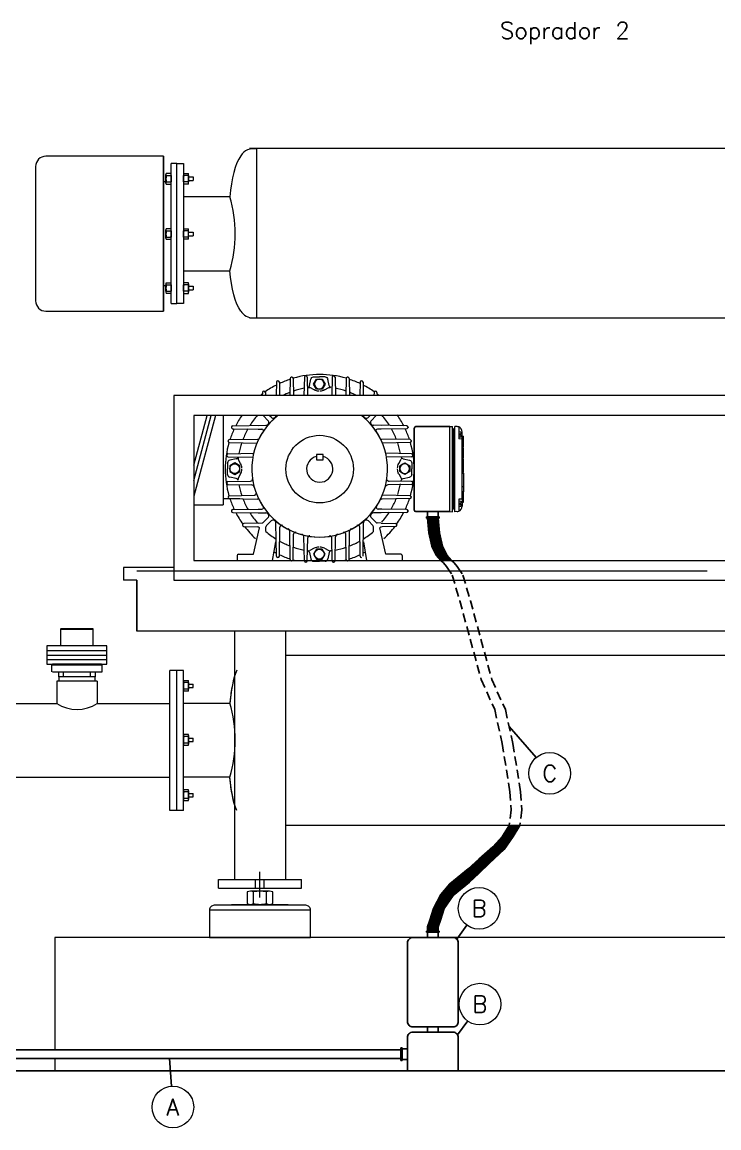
# Model space of a CAD drawing. Header units: millimetres. Extents: x 100 to 940, y 100 to 694.
# Drawn here: x 342.8 to 401.7, y 399.3 to 492.6 of the extents above; entities that cross this region are included whole.
import ezdxf
from ezdxf.enums import TextEntityAlignment as Align

# ---------------------------------------------------------------- set-up
doc = ezdxf.new("R2010")
doc.units = ezdxf.units.MM
doc.linetypes.add('DASHED', pattern=[0.75, 0.5, -0.25])
for name, color, linetype, lineweight in [('3D8450P01', 7, 'Continuous', 9), ('3D8451', 7, 'Continuous', 9), ('3E3479P4', 7, 'Continuous', 9), ('3E4628P03', 7, 'Continuous', 9), ('contorno', 1, 'Continuous', 9), ('M-EQUIP', 250, 'Continuous', 9), ('M-EQUIPAMENTOS', 1, 'Continuous', 9), ('PAREDE', 7, 'Continuous', 9), ('SGC-Anotaçoes (Dados da Peça)', 5, 'Continuous', 0)]:
    doc.layers.add(name, color=color, linetype=linetype, lineweight=lineweight)
doc.styles.add('SGC_Anotaçoes_Dados_da_Peça', font='txt.shx')

msp = doc.modelspace()

# ---------------------------------------------------------------- hatches: boundary and pattern name
h = msp.add_hatch()
h.set_pattern_fill('ANSI34', color=2, scale=0.0075)
h.set_pattern_definition([(45, (-1473.92027, 95.48493), (-0.101027881, 0.101027881), []), (45, (-1473.8866, 95.48493), (-0.101027881, 0.101027881), []), (45, (-1473.85292, 95.48493), (-0.101027881, 0.101027881), []), (45, (-1473.81925, 95.48493), (-0.101027881, 0.101027881), [])])
h.paths.add_polyline_path([(378.164, 418.981), (377.537, 417.81), (377.226, 416.828), (377.039, 416.24), (377.039, 415.896), (377.939, 415.896), (377.939, 416.24), (378.126, 416.828), (378.437, 417.81), (379.213, 418.901), (380.595, 420.02), (381.386, 420.743), (382.284, 421.639), (383.523, 422.791), (384.27, 423.878), (384.842, 424.819), (383.942, 424.819), (383.367, 423.909), (382.565, 422.993), (381.384, 421.97), (380.486, 421.135), (378.93, 419.892)])
h.paths.add_polyline_path([(377.947, 450.759), (377.047, 450.759), (377.146, 449.516), (377.413, 448.393), (377.76, 447.635), (378.176, 447.191), (379.076, 447.191), (378.66, 447.635), (378.313, 448.393), (378.046, 449.516)])

# ---------------------------------------------------------------- linework, layer by layer
at = {"color": 1}
for p, q in [((378.914, 458.48), (376.064, 458.48)), ((375.914, 458.33), (375.914, 451.454)), ((378.914, 451.304), (376.064, 451.304)), ((377.035, 451.304), (377.035, 450.85)), ((377.943, 451.304), (377.943, 450.85)), ((376.945, 450.85), (378.034, 450.85)), ((376.945, 450.85), (376.945, 450.759)), ((376.945, 450.759), (378.034, 450.759)), ((378.034, 450.759), (378.034, 450.85))]:
    msp.add_line(p, q, dxfattribs=at)
at = {"color": 5}
for p, q in [((386.21, 430.535), (383.933, 433.161)), ((380.36, 416.391), (379.506, 415.22)), ((380.433, 408.303), (379.579, 407.133)), ((355.395, 402.79), (355.229, 405.124))]:
    msp.add_line(p, q, dxfattribs=at)
at = {"color": 2}
for p, q in [((378.034, 415.896), (376.945, 415.896)), ((376.945, 415.896), (376.945, 415.805)), ((378.034, 415.805), (376.945, 415.805)), ((377.035, 415.352), (377.035, 415.805)), ((377.943, 415.352), (377.943, 415.805)), ((378.034, 415.805), (378.034, 415.896)), ((378.614, 407.801), (376.364, 407.801)), ((377.035, 407.801), (377.035, 407.347)), ((377.943, 407.801), (377.943, 407.347)), ((335.661, 405.874), (374.796, 405.874)), ((374.887, 406.043), (374.796, 406.043)), ((374.796, 406.043), (374.796, 404.954)), ((374.887, 406.043), (374.887, 404.954)), ((375.341, 405.952), (374.887, 405.952)), ((335.661, 405.124), (374.796, 405.124)), ((374.796, 404.954), (374.887, 404.954)), ((375.341, 405.045), (374.887, 405.045)), ((379.638, 404.102), (375.341, 404.102))]:
    msp.add_line(p, q, dxfattribs=at)
for p in [(429.921, 404.102), (440.867, 404.102)]:
    msp.add_line(p, (336.206, 404.102))
for points in [[(378.176, 447.191), (377.76, 447.635), (377.413, 448.393), (377.146, 449.516), (377.047, 450.759)], [(379.076, 447.191), (378.66, 447.635), (378.313, 448.393), (378.046, 449.516), (377.947, 450.759)], [(377.039, 415.896), (377.039, 416.24), (377.226, 416.828), (377.537, 417.81), (378.164, 418.981), (378.93, 419.892), (380.486, 421.135), (381.384, 421.97), (382.565, 422.993), (383.367, 423.909), (383.942, 424.819)], [(377.939, 415.896), (377.939, 416.24), (378.126, 416.828), (378.437, 417.81), (379.213, 418.901), (380.595, 420.02), (381.386, 420.743), (382.284, 421.639), (383.523, 422.791), (384.27, 423.878), (384.842, 424.819)]]:
    msp.add_lwpolyline(points, dxfattribs=at)
at = {"color": 2, "linetype": 'DASHED', "ltscale": 1.5}
for points in [[(378.176, 447.191), (378.376, 446.978), (378.653, 446.682), (379.122, 445.95), (379.76, 443.779), (381.575, 437.129), (382.718, 434.587), (383.348, 431.735), (384.002, 427.652), (384.119, 426.137), (383.942, 424.819)], [(379.076, 447.191), (379.276, 446.978), (379.553, 446.682), (380.022, 445.95), (380.66, 443.779), (382.475, 437.129), (383.618, 434.587), (384.248, 431.735), (384.902, 427.652), (385.019, 426.137), (384.842, 424.819)]]:
    msp.add_lwpolyline(points, dxfattribs=at)
at = {"color": 2}
msp.add_lwpolyline([(379.638, 414.902), (379.638, 408.251, -0.414214), (379.188, 407.801), (375.791, 407.801, -0.414214), (375.341, 408.251), (375.341, 414.902, -0.414214), (375.791, 415.352), (379.188, 415.352, -0.414214)], format="xyb", close=True, dxfattribs=at)
msp.add_lwpolyline([(375.341, 404.102), (375.341, 406.896, -0.454478), (375.791, 407.353), (379.188, 407.353, -0.432809), (379.638, 406.896), (379.638, 404.102)], format="xyb", dxfattribs=at)
at = {"color": 1}
for centre, start, end in [((376.064, 458.33), 90, 180), ((376.064, 451.454), 180, 270)]:
    msp.add_arc(centre, 0.15, start, end, dxfattribs=at)
at = {"layer": '3D8450P01', "color": 1, "linetype": 'Continuous'}
for p, q in [((378.914, 458.48), (379.139, 458.492)), ((378.914, 457.985), (378.914, 458.48)), ((379.139, 457.985), (379.139, 458.492)), ((378.914, 451.798), (378.914, 457.985)), ((379.139, 458.225), (379.223, 458.21)), ((379.139, 451.798), (379.139, 457.985)), ((378.914, 451.304), (378.914, 451.798)), ((378.914, 451.304), (379.139, 451.292)), ((379.139, 451.292), (379.139, 451.798)), ((379.139, 451.558), (379.223, 451.573))]:
    msp.add_line(p, q, dxfattribs=at)
at = {"layer": '3D8451', "color": 1, "linetype": 'Continuous'}
for p, q in [((379.336, 457.985), (379.336, 458.492)), ((379.528, 458.482), (379.336, 458.492)), ((379.673, 458.449), (379.673, 457.985)), ((379.336, 451.798), (379.336, 457.985)), ((379.673, 457.985), (379.673, 457.438)), ((379.955, 457.423), (379.673, 457.438)), ((379.955, 457.817), (379.955, 458.032)), ((379.955, 457.423), (379.955, 457.817)), ((379.955, 457.683), (380.067, 457.683)), ((379.955, 457.682), (380.067, 457.682)), ((379.955, 457.682), (380.067, 457.682)), ((379.955, 452.36), (379.955, 457.423)), ((380.067, 456.758), (380.067, 457.682)), ((379.955, 456.758), (380.067, 456.758)), ((379.955, 456.674), (380.067, 456.674)), ((379.955, 456.673), (380.067, 456.673)), ((379.955, 456.672), (380.067, 456.672)), ((379.955, 456.672), (380.067, 456.672)), ((380.067, 456.673), (380.067, 456.674)), ((380.067, 456.672), (380.067, 456.673)), ((380.067, 455.847), (380.067, 456.672)), ((380.067, 456.672), (380.067, 456.672)), ((379.955, 455.847), (380.067, 455.847)), ((379.955, 455.76), (380.067, 455.76)), ((379.955, 455.729), (380.067, 455.729)), ((380.067, 455.729), (380.067, 455.76)), ((380.067, 454.615), (380.067, 455.729)), ((380.067, 454.615), (379.955, 454.615)), ((379.955, 454.541), (380.067, 454.541)), ((380.067, 454.541), (380.067, 453.384)), ((380.067, 453.384), (379.955, 453.384)), ((379.955, 452.999), (380.067, 452.999)), ((379.955, 452.969), (380.067, 452.969)), ((380.067, 453.383), (380.067, 452.999)), ((380.067, 452.999), (380.067, 452.969)), ((380.067, 452.593), (380.067, 452.969)), ((379.955, 452.36), (379.673, 452.346)), ((379.673, 452.346), (379.673, 451.798)), ((379.955, 452.593), (380.067, 452.593)), ((379.955, 452.36), (379.955, 451.967)), ((379.955, 452.108), (380.067, 452.108)), ((379.955, 451.967), (379.955, 451.751)), ((380.067, 452.108), (380.067, 452.593)), ((379.336, 451.292), (379.336, 451.798)), ((379.528, 451.302), (379.336, 451.292)), ((379.673, 451.798), (379.673, 451.334))]:
    msp.add_line(p, q, dxfattribs=at)
for centre, start, end in [((379.505, 458.032), 67.97569, 87), ((379.505, 458.032), 0, 67.97569), ((379.505, 451.751), 273, 292.02431), ((379.505, 451.751), 292.02431, 0)]:
    msp.add_arc(centre, 0.45, start, end, dxfattribs=at)
at = {"layer": '3E3479P4', "color": 1, "linetype": 'Continuous'}
for p, q in [((379.673, 458.056), (379.859, 458.04)), ((379.859, 457.594), (379.673, 457.578)), ((379.775, 457.85), (379.775, 457.783)), ((379.859, 457.85), (379.775, 457.85)), ((379.775, 457.783), (379.859, 457.783)), ((379.859, 458.04), (379.859, 457.85)), ((379.859, 457.783), (379.859, 457.594)), ((379.673, 452.206), (379.859, 452.19)), ((379.775, 452), (379.775, 451.933)), ((379.859, 452), (379.775, 452)), ((379.775, 451.933), (379.859, 451.933)), ((379.859, 452.19), (379.859, 452)), ((379.859, 451.933), (379.859, 451.744)), ((379.859, 451.744), (379.673, 451.728))]:
    msp.add_line(p, q, dxfattribs=at)
at = {"layer": '3E4628P03', "color": 1, "linetype": 'Continuous'}
for p, q in [((379.223, 457.985), (379.223, 458.281)), ((379.336, 458.281), (379.223, 458.281)), ((379.223, 451.798), (379.223, 457.985)), ((379.223, 451.503), (379.223, 451.798)), ((379.336, 451.503), (379.223, 451.503))]:
    msp.add_line(p, q, dxfattribs=at)
at = {"layer": 'contorno'}
msp.add_line((366.754, 415.352), (359.007, 415.352), dxfattribs=at)
at = {"layer": 'M-EQUIP', "linetype": 'Continuous'}
for p, q in [((355.356, 475.185), (354.96, 475.185)), ((355.356, 475.185), (354.96, 475.185)), ((356.432, 475.185), (356.828, 475.185)), ((356.432, 475.185), (356.828, 475.185)), ((354.939, 474.377), (354.939, 475.098)), ((354.939, 474.377), (354.939, 475.098)), ((354.96, 475.011), (355.356, 475.011)), ((354.96, 475.011), (355.356, 475.011)), ((354.96, 474.464), (355.356, 474.464)), ((354.96, 474.464), (355.356, 474.464)), ((354.96, 474.29), (355.356, 474.29)), ((354.96, 474.29), (355.356, 474.29)), ((355.377, 474.477), (355.377, 474.998)), ((355.377, 474.477), (355.377, 474.998)), ((355.377, 474.997), (355.377, 474.477)), ((355.377, 474.997), (355.377, 474.477)), ((356.411, 474.477), (356.411, 474.998)), ((356.411, 474.477), (356.411, 474.998)), ((356.411, 474.997), (356.411, 474.477)), ((356.411, 474.997), (356.411, 474.477)), ((356.828, 475.011), (356.432, 475.011)), ((356.828, 475.011), (356.432, 475.011)), ((356.828, 474.464), (356.432, 474.464)), ((356.828, 474.464), (356.432, 474.464)), ((356.828, 474.29), (356.432, 474.29)), ((356.828, 474.29), (356.432, 474.29)), ((356.849, 474.377), (356.849, 475.098)), ((356.849, 474.377), (356.849, 475.098)), ((356.849, 474.887), (357.242, 474.887)), ((356.849, 474.588), (357.242, 474.588)), ((357.242, 474.887), (357.242, 474.588))]:
    msp.add_line(p, q, dxfattribs=at)
for centre, radius, start, end in [((355.129, 475.098), 0.19, 152.72039, 207.27961), ((355.129, 475.098), 0.19, 152.72039, 207.27961), ((355.187, 475.098), 0.19, 332.72039, 27.27961), ((355.187, 475.098), 0.19, 332.72039, 27.27961), ((356.6, 475.098), 0.19, 152.72039, 207.27961), ((356.6, 475.098), 0.19, 152.72039, 207.27961), ((356.659, 475.098), 0.19, 332.72039, 27.27961), ((356.659, 475.098), 0.19, 332.72039, 27.27961), ((356.726, 474.737), 1.787, 171.18871, 188.81129), ((356.726, 474.737), 1.787, 171.18871, 188.81129), ((355.129, 474.377), 0.19, 152.72039, 207.27961), ((355.129, 474.377), 0.19, 152.72039, 207.27961), ((353.59, 474.737), 1.787, 351.18871, 8.81129), ((353.59, 474.737), 1.787, 351.18871, 8.81129), ((355.187, 474.377), 0.19, 332.72039, 27.27961), ((355.187, 474.377), 0.19, 332.72039, 27.27961), ((358.198, 474.737), 1.787, 171.18871, 188.81129), ((358.198, 474.737), 1.787, 171.18871, 188.81129), ((356.6, 474.377), 0.19, 152.72039, 207.27961), ((356.6, 474.377), 0.19, 152.72039, 207.27961), ((355.062, 474.737), 1.787, 351.18871, 8.81129), ((355.062, 474.737), 1.787, 351.18871, 8.81129), ((356.659, 474.377), 0.19, 332.72039, 27.27961), ((356.659, 474.377), 0.19, 332.72039, 27.27961), ((344.798, 469.1), 0.876, 180, 270)]:
    msp.add_arc(centre, radius, start, end, dxfattribs=at)
at = {"layer": 'M-EQUIPAMENTOS', "linetype": 'Continuous'}
for p, q in [((418.022, 481.957), (361.999, 481.957)), ((362.58, 481.892), (362.58, 467.656)), ((354.722, 481.306), (344.798, 481.306)), ((354.722, 481.306), (354.722, 468.224)), ((354.722, 468.224), (354.722, 481.306)), ((343.922, 480.43), (343.922, 469.1)), ((355.356, 479.853), (354.96, 479.853)), ((355.356, 479.853), (354.96, 479.853)), ((355.848, 480.7), (355.377, 480.7)), ((355.377, 468.882), (355.377, 480.7)), ((355.848, 468.882), (355.848, 480.7)), ((355.848, 480.7), (356.411, 480.7)), ((355.848, 468.882), (355.848, 480.7)), ((356.411, 480.7), (356.411, 471.638)), ((356.432, 479.853), (356.828, 479.853)), ((356.432, 479.853), (356.828, 479.853)), ((354.755, 479.166), (354.955, 479.166)), ((354.939, 479.045), (354.939, 479.766)), ((354.939, 479.045), (354.939, 479.766)), ((354.939, 479.679), (354.939, 479.132)), ((354.96, 479.679), (355.356, 479.679)), ((354.96, 479.679), (355.356, 479.679)), ((354.96, 479.132), (355.356, 479.132)), ((354.96, 479.132), (355.356, 479.132)), ((354.96, 478.958), (355.356, 478.958)), ((354.96, 478.958), (355.356, 478.958)), ((355.377, 479.145), (355.377, 479.666)), ((355.377, 479.145), (355.377, 479.666)), ((355.377, 479.665), (355.377, 479.145)), ((355.377, 479.665), (355.377, 479.145)), ((356.411, 479.145), (356.411, 479.666)), ((356.411, 479.145), (356.411, 479.666)), ((356.411, 479.665), (356.411, 479.145)), ((356.411, 479.665), (356.411, 479.145)), ((356.828, 479.679), (356.432, 479.679)), ((356.828, 479.679), (356.432, 479.679)), ((356.828, 479.132), (356.432, 479.132)), ((356.828, 479.132), (356.432, 479.132)), ((356.828, 478.958), (356.432, 478.958)), ((356.828, 478.958), (356.432, 478.958)), ((356.849, 479.045), (356.849, 479.766)), ((356.849, 479.045), (356.849, 479.766)), ((356.849, 479.679), (356.849, 479.132)), ((356.849, 479.555), (357.242, 479.555)), ((356.849, 479.256), (357.242, 479.256)), ((357.242, 479.555), (357.242, 479.256)), ((360.347, 477.887), (356.411, 477.887)), ((356.411, 471.638), (356.411, 468.882)), ((356.411, 471.638), (360.347, 471.638)), ((354.939, 470.537), (354.939, 469.816)), ((354.939, 470.537), (354.939, 469.816)), ((354.96, 470.624), (355.356, 470.624)), ((354.96, 470.624), (355.356, 470.624)), ((356.828, 470.624), (356.432, 470.624)), ((356.828, 470.624), (356.432, 470.624)), ((356.849, 470.537), (356.849, 469.816)), ((356.849, 470.537), (356.849, 469.816)), ((354.939, 470.365), (354.722, 470.365)), ((354.939, 469.903), (354.939, 470.45)), ((354.96, 470.45), (355.356, 470.45)), ((354.96, 470.45), (355.356, 470.45)), ((354.96, 469.903), (355.356, 469.903)), ((354.96, 469.903), (355.356, 469.903)), ((355.356, 469.729), (354.96, 469.729)), ((355.356, 469.729), (354.96, 469.729)), ((355.377, 470.437), (355.377, 469.916)), ((355.377, 470.437), (355.377, 469.916)), ((355.377, 469.916), (355.377, 470.436)), ((355.377, 469.916), (355.377, 470.436)), ((356.411, 470.437), (356.411, 469.916)), ((356.411, 470.437), (356.411, 469.916)), ((356.411, 469.916), (356.411, 470.436)), ((356.411, 469.916), (356.411, 470.436)), ((356.828, 470.45), (356.432, 470.45)), ((356.828, 470.45), (356.432, 470.45)), ((356.828, 469.903), (356.432, 469.903)), ((356.828, 469.903), (356.432, 469.903)), ((356.432, 469.729), (356.828, 469.729)), ((356.432, 469.729), (356.828, 469.729)), ((356.849, 469.903), (356.849, 470.45)), ((356.849, 470.326), (357.242, 470.326)), ((356.849, 470.027), (357.242, 470.027)), ((357.242, 470.326), (357.242, 470.027)), ((355.377, 468.882), (355.567, 468.882)), ((355.567, 468.882), (355.848, 468.882)), ((356.13, 468.882), (355.848, 468.882)), ((356.411, 468.882), (356.13, 468.882)), ((344.798, 468.224), (354.722, 468.224)), ((410.924, 467.625), (361.999, 467.625)), ((364.267, 462.242), (364.252, 461.096)), ((364.391, 462.354), (364.381, 462.354)), ((364.391, 462.354), (364.402, 462.354)), ((364.516, 462.242), (364.531, 461.096)), ((365.436, 462.528), (365.413, 461.096)), ((365.561, 462.64), (365.55, 462.64)), ((365.561, 462.64), (365.571, 462.64)), ((365.685, 462.528), (365.708, 461.096)), ((366.631, 462.646), (366.6, 461.096)), ((366.755, 462.758), (366.745, 462.758)), ((366.755, 462.758), (366.745, 462.758)), ((366.755, 462.758), (366.766, 462.758)), ((366.755, 462.758), (366.766, 462.758)), ((366.88, 462.646), (366.907, 461.096)), ((367.071, 461.941), (367.175, 462.475)), ((367.413, 462.671), (367.899, 462.671)), ((367.413, 462.071), (367.656, 462.492)), ((367.656, 462.492), (368.142, 462.492)), ((368.384, 462.671), (367.899, 462.671)), ((368.142, 462.492), (368.384, 462.071)), ((368.726, 461.941), (368.622, 462.475)), ((368.973, 462.646), (368.946, 461.096)), ((369.098, 462.758), (369.088, 462.758)), ((369.098, 462.758), (369.088, 462.758)), ((369.098, 462.758), (369.108, 462.758)), ((369.098, 462.758), (369.108, 462.758)), ((369.222, 462.646), (369.253, 461.096)), ((370.168, 462.528), (370.145, 461.096)), ((370.292, 462.64), (370.282, 462.64)), ((370.292, 462.64), (370.303, 462.64)), ((370.417, 462.528), (370.44, 461.096)), ((371.337, 462.242), (371.322, 461.096)), ((371.462, 462.354), (371.451, 462.354)), ((371.462, 462.354), (371.472, 462.354)), ((371.586, 462.242), (371.601, 461.096)), ((363.085, 461.359), (363.076, 461.096)), ((363.21, 461.471), (363.199, 461.471)), ((363.21, 461.471), (363.22, 461.471)), ((363.334, 461.359), (363.343, 461.096)), ((367.459, 461.574), (367.101, 461.768)), ((367.656, 461.65), (367.413, 462.071)), ((368.142, 461.65), (367.656, 461.65)), ((368.384, 462.071), (368.142, 461.65)), ((368.338, 461.574), (368.696, 461.768)), ((372.519, 461.359), (372.51, 461.096)), ((372.643, 461.471), (372.633, 461.471)), ((372.643, 461.471), (372.654, 461.471)), ((372.768, 461.359), (372.777, 461.096)), ((357.295, 453.926), (358.764, 459.408)), ((359.114, 459.408), (357.295, 452.62)), ((357.295, 455.232), (358.414, 459.408)), ((359.776, 459.408), (359.776, 451.876)), ((363.553, 459.006), (363.175, 459.384)), ((363.812, 459.266), (363.669, 459.408)), ((372.041, 459.266), (372.184, 459.408)), ((372.3, 459.006), (372.678, 459.384)), ((360.464, 458.427), (360.464, 458.437)), ((360.464, 458.427), (360.464, 458.416)), ((360.576, 458.551), (363.383, 458.589)), ((362.723, 458.58), (363.383, 458.589)), ((373.13, 458.58), (372.47, 458.589)), ((375.277, 458.551), (372.47, 458.589)), ((360.29, 457.382), (362.677, 457.421)), ((360.576, 458.302), (363.031, 458.269)), ((362.723, 458.274), (363.031, 458.269)), ((375.277, 458.302), (372.822, 458.269)), ((373.13, 458.274), (372.822, 458.269)), ((375.563, 457.382), (373.076, 457.422)), ((360.179, 457.258), (360.179, 457.268)), ((360.179, 457.258), (360.179, 457.247)), ((360.29, 457.133), (362.629, 457.095)), ((375.563, 457.133), (373.224, 457.095)), ((360.061, 456.063), (360.061, 456.074)), ((360.061, 456.063), (360.061, 456.074)), ((360.061, 456.063), (360.061, 456.053)), ((360.061, 456.063), (360.061, 456.053)), ((360.172, 456.188), (362.347, 456.23)), ((360.172, 455.939), (362.279, 455.902)), ((360.874, 455.754), (360.341, 455.65)), ((361.242, 455.366), (361.048, 455.724)), ((367.645, 456.129), (367.645, 455.679)), ((368.208, 456.129), (367.645, 456.129)), ((367.645, 455.679), (368.208, 455.679)), ((368.208, 455.679), (368.208, 456.129)), ((360.144, 455.412), (360.144, 454.927)), ((360.144, 454.441), (360.144, 454.927)), ((360.745, 455.413), (360.324, 455.17)), ((360.324, 455.17), (360.324, 454.684)), ((360.324, 454.684), (360.745, 454.441)), ((361.165, 455.17), (360.745, 455.413)), ((360.745, 454.441), (361.165, 454.684)), ((361.165, 454.684), (361.165, 455.17)), ((360.061, 453.72), (360.061, 453.731)), ((360.061, 453.72), (360.061, 453.71)), ((360.172, 453.845), (362.089, 453.878)), ((360.874, 454.099), (360.341, 454.203)), ((361.242, 454.487), (361.048, 454.129)), ((360.172, 453.596), (362.193, 453.556)), ((357.295, 451.876), (359.776, 451.876)), ((361.176, 452.387), (359.776, 452.387)), ((360.179, 452.526), (360.179, 452.536)), ((360.179, 452.526), (360.179, 452.516)), ((360.29, 452.65), (362.393, 452.684)), ((360.29, 452.401), (362.677, 452.363)), ((375.563, 452.401), (373.176, 452.363)), ((375.563, 452.65), (373.224, 452.688)), ((360.464, 451.357), (360.464, 451.367)), ((360.464, 451.357), (360.464, 451.346)), ((360.576, 451.481), (363.031, 451.514)), ((360.576, 451.232), (363.383, 451.195)), ((362.723, 451.51), (363.031, 451.514)), ((362.723, 451.203), (363.383, 451.195)), ((375.277, 451.232), (372.47, 451.195)), ((373.13, 451.203), (372.47, 451.195)), ((375.277, 451.481), (372.822, 451.514)), ((373.167, 451.509), (372.86, 451.513)), ((361.408, 450.184), (361.408, 450.194)), ((361.408, 450.184), (361.408, 450.173)), ((362.723, 450.341), (361.519, 450.308)), ((361.52, 450.059), (362.646, 450.008)), ((362.324, 447.7), (362.852, 449.947)), ((362.723, 450.341), (363.064, 450.352)), ((363.553, 450.777), (363.175, 450.4)), ((363.374, 449.633), (363.387, 450.029)), ((363.812, 450.518), (363.435, 450.14)), ((364.267, 447.541), (364.23, 450.348)), ((364.516, 447.541), (364.549, 449.996)), ((371.337, 447.541), (371.304, 449.996)), ((371.586, 447.541), (371.624, 450.348)), ((372.041, 450.518), (372.418, 450.14)), ((372.3, 450.777), (372.678, 450.4)), ((372.479, 449.633), (372.466, 450.029)), ((373.13, 450.341), (372.789, 450.352)), ((373.529, 447.7), (373.001, 449.947)), ((373.13, 450.341), (374.333, 450.308)), ((374.333, 450.059), (373.207, 450.008)), ((365.436, 447.256), (365.398, 449.643)), ((365.685, 447.256), (365.72, 449.404)), ((366.631, 447.138), (366.591, 449.17)), ((366.88, 447.138), (366.914, 449.098)), ((368.973, 447.138), (368.939, 449.098)), ((369.222, 447.138), (369.262, 449.17)), ((370.168, 447.256), (370.133, 449.404)), ((370.417, 447.256), (370.455, 449.643)), ((363.938, 447.191), (364.211, 448.757)), ((367.459, 448.209), (367.101, 448.016)), ((367.656, 448.133), (367.413, 447.712)), ((368.142, 448.133), (367.656, 448.133)), ((368.384, 447.712), (368.142, 448.133)), ((368.338, 448.209), (368.696, 448.016)), ((371.915, 447.191), (371.642, 448.757)), ((360.952, 447.588), (360.952, 447.191)), ((361.064, 447.7), (362.324, 447.7)), ((364.391, 447.43), (364.381, 447.43)), ((364.391, 447.43), (364.402, 447.43)), ((365.561, 447.144), (365.55, 447.144)), ((365.561, 447.144), (365.571, 447.144)), ((367.071, 447.842), (367.175, 447.309)), ((367.413, 447.712), (367.656, 447.292)), ((367.656, 447.292), (368.142, 447.292)), ((368.142, 447.292), (368.384, 447.712)), ((368.726, 447.842), (368.622, 447.309)), ((370.292, 447.144), (370.282, 447.144)), ((370.292, 447.144), (370.303, 447.144)), ((355.607, 446.575), (351.345, 446.575)), ((351.345, 446.575), (351.345, 445.504)), ((352.478, 446.302), (400.679, 446.302)), ((366.755, 447.026), (366.745, 447.026)), ((366.755, 447.026), (366.766, 447.026)), ((367.413, 447.112), (367.899, 447.112)), ((368.384, 447.112), (367.899, 447.112)), ((369.098, 447.026), (369.088, 447.026)), ((369.098, 447.026), (369.108, 447.026)), ((397.678, 446.302), (399.821, 446.302)), ((352.478, 445.504), (351.345, 445.504)), ((352.478, 441.218), (352.478, 445.504)), ((352.478, 445.504), (352.478, 441.218)), ((346.03, 441.367), (348.787, 441.367)), ((424.87, 441.218), (352.478, 441.218)), ((360.747, 420.234), (360.747, 441.218)), ((365.033, 441.218), (365.033, 420.234)), ((344.871, 439.965), (344.871, 438.423)), ((345.445, 439.965), (344.871, 439.965)), ((349.945, 439.965), (345.445, 439.965)), ((349.945, 439.772), (349.945, 439.965)), ((349.945, 439.579), (349.945, 439.772)), ((344.871, 439.579), (349.945, 439.579)), ((344.871, 439.194), (349.845, 439.194)), ((344.871, 438.808), (349.459, 438.808)), ((345.351, 438.808), (345.445, 438.808)), ((349.459, 438.808), (349.945, 438.808)), ((349.845, 439.194), (349.945, 439.194)), ((349.945, 439.387), (349.945, 439.579)), ((349.945, 439.29), (349.945, 439.387)), ((349.945, 439.194), (349.945, 439.294)), ((349.945, 439.001), (349.945, 439.194)), ((349.945, 438.808), (349.945, 439.001)), ((349.945, 438.615), (349.945, 438.808)), ((410.924, 439.152), (365.033, 439.152)), ((344.871, 438.423), (349.945, 438.423)), ((345.298, 437.775), (345.298, 438.362)), ((345.351, 438.423), (345.445, 438.423)), ((345.351, 438.362), (345.445, 438.362)), ((349.479, 438.423), (345.445, 438.423)), ((345.445, 438.423), (349.074, 438.423)), ((345.445, 438.362), (349.013, 438.362)), ((349.013, 438.362), (349.54, 438.362)), ((349.54, 437.775), (349.54, 438.362)), ((349.945, 438.423), (349.945, 438.615)), ((355.274, 426.076), (355.274, 437.894)), ((356.411, 437.894), (355.274, 437.894)), ((355.843, 426.076), (355.843, 437.894)), ((356.411, 435.138), (356.411, 437.894)), ((345.709, 436.981), (345.709, 436.019)), ((346.204, 436.981), (345.709, 436.981)), ((345.843, 437.775), (345.843, 437.37)), ((346.592, 437.37), (345.843, 437.37)), ((345.895, 437.37), (345.895, 436.981)), ((349.129, 436.981), (346.204, 436.981)), ((346.269, 437.37), (346.269, 437.775)), ((348.973, 437.37), (346.592, 437.37)), ((348.426, 437.775), (349.54, 437.775)), ((348.548, 437.37), (348.548, 437.775)), ((348.943, 436.981), (348.943, 437.37)), ((348.973, 437.37), (348.973, 437.775)), ((349.129, 436.981), (349.129, 435.107)), ((356.432, 437.047), (356.828, 437.047)), ((356.432, 437.047), (356.828, 437.047)), ((356.828, 436.874), (356.432, 436.874)), ((356.828, 436.874), (356.432, 436.874)), ((356.849, 436.239), (356.849, 436.96)), ((356.849, 436.239), (356.849, 436.96)), ((356.849, 436.874), (356.849, 436.326)), ((345.709, 436.019), (345.709, 435.107)), ((356.411, 436.339), (356.411, 436.861)), ((356.411, 436.339), (356.411, 436.861)), ((356.411, 436.86), (356.411, 436.34)), ((356.411, 436.86), (356.411, 436.34)), ((356.828, 436.326), (356.432, 436.326)), ((356.828, 436.326), (356.432, 436.326)), ((356.828, 436.152), (356.432, 436.152)), ((356.828, 436.152), (356.432, 436.152)), ((356.849, 436.749), (357.242, 436.749)), ((356.849, 436.45), (357.242, 436.45)), ((357.242, 436.45), (357.242, 436.749)), ((341.448, 435.107), (345.709, 435.107)), ((349.129, 435.107), (355.274, 435.107)), ((356.411, 426.076), (356.411, 435.138)), ((356.411, 435.138), (360.347, 435.138)), ((356.411, 432.3), (356.411, 431.778)), ((356.411, 432.3), (356.411, 431.778)), ((356.411, 431.779), (356.411, 432.299)), ((356.411, 431.779), (356.411, 432.299)), ((356.828, 432.486), (356.432, 432.486)), ((356.828, 432.486), (356.432, 432.486)), ((356.828, 432.313), (356.432, 432.313)), ((356.828, 432.313), (356.432, 432.313)), ((356.849, 432.399), (356.849, 431.678)), ((356.849, 432.399), (356.849, 431.678)), ((356.828, 431.765), (356.432, 431.765)), ((356.828, 431.765), (356.432, 431.765)), ((356.432, 431.591), (356.828, 431.591)), ((356.432, 431.591), (356.828, 431.591)), ((356.849, 432.188), (357.242, 432.188)), ((356.849, 431.889), (357.242, 431.889)), ((357.242, 431.889), (357.242, 432.188)), ((355.274, 428.858), (339.558, 428.858)), ((360.347, 428.889), (356.411, 428.889)), ((356.411, 427.631), (356.411, 427.11)), ((356.411, 427.111), (356.411, 427.631)), ((356.411, 427.111), (356.411, 427.631)), ((356.411, 427.631), (356.411, 427.11)), ((356.828, 427.818), (356.432, 427.818)), ((356.828, 427.818), (356.432, 427.818)), ((356.828, 427.644), (356.432, 427.644)), ((356.828, 427.644), (356.432, 427.644)), ((356.849, 427.731), (356.849, 427.01)), ((356.849, 427.731), (356.849, 427.01)), ((356.849, 427.097), (356.849, 427.644)), ((356.828, 427.097), (356.432, 427.097)), ((356.828, 427.097), (356.432, 427.097)), ((356.432, 426.923), (356.828, 426.923)), ((356.432, 426.923), (356.828, 426.923)), ((356.849, 427.52), (357.242, 427.52)), ((356.849, 427.221), (357.242, 427.221)), ((357.242, 427.221), (357.242, 427.52)), ((356.411, 426.076), (355.274, 426.076)), ((412.315, 424.819), (365.033, 424.819)), ((359.365, 419.519), (359.365, 420.234)), ((359.365, 419.519), (359.365, 420.234)), ((359.365, 420.234), (366.396, 420.234)), ((362.515, 419.519), (362.515, 420.234)), ((362.88, 418.736), (362.88, 420.881)), ((363.246, 419.519), (363.246, 420.234)), ((366.396, 419.519), (366.396, 420.234)), ((359.365, 419.519), (366.396, 419.519))]:
    msp.add_line(p, q, dxfattribs=at)
at = {"layer": 'M-EQUIPAMENTOS', "color": 1, "linetype": 'Continuous'}
for p, q in [((375.389, 458.427), (375.389, 458.437)), ((375.389, 458.427), (375.389, 458.416)), ((375.674, 457.258), (375.674, 457.268)), ((375.674, 457.258), (375.674, 457.247)), ((375.681, 456.188), (373.506, 456.23)), ((375.681, 455.939), (373.574, 455.902)), ((374.612, 455.366), (374.805, 455.724)), ((374.979, 455.754), (375.512, 455.65)), ((375.792, 456.063), (375.792, 456.074)), ((375.792, 456.063), (375.792, 456.053)), ((374.688, 455.17), (375.109, 455.413)), ((374.688, 454.684), (374.688, 455.17)), ((375.109, 454.441), (374.688, 454.684)), ((375.109, 455.413), (375.529, 455.17)), ((375.529, 454.684), (375.109, 454.441)), ((375.529, 455.17), (375.529, 454.684)), ((375.709, 455.412), (375.709, 454.927)), ((375.709, 454.441), (375.709, 454.927)), ((375.681, 453.845), (373.762, 453.878)), ((374.612, 454.487), (374.805, 454.129)), ((374.979, 454.099), (375.512, 454.203)), ((375.792, 453.72), (375.792, 453.731)), ((375.792, 453.72), (375.792, 453.71)), ((375.681, 453.596), (373.686, 453.557)), ((375.674, 452.526), (375.674, 452.536)), ((375.674, 452.526), (375.674, 452.516)), ((375.389, 451.357), (375.389, 451.367)), ((375.389, 451.357), (375.389, 451.346)), ((374.445, 450.184), (374.445, 450.194)), ((374.445, 450.184), (374.445, 450.173)), ((374.789, 447.7), (373.529, 447.7)), ((374.902, 447.588), (374.902, 447.191))]:
    msp.add_line(p, q, dxfattribs=at)
at = {"layer": 'M-EQUIPAMENTOS'}
for p, q in [((361.802, 419.195), (361.802, 418.216)), ((363.689, 419.265), (362.072, 419.265)), ((362.341, 418.216), (362.341, 419.195)), ((363.419, 418.216), (363.419, 419.195)), ((363.959, 418.216), (363.959, 419.195)), ((367.153, 417.668), (358.608, 417.668)), ((360.485, 418.147), (365.276, 418.147)), ((360.485, 418.147), (360.485, 418.067)), ((362.072, 418.147), (363.689, 418.147)), ((365.276, 418.147), (365.276, 418.067))]:
    msp.add_line(p, q, dxfattribs=at)
at = {"layer": 'M-EQUIPAMENTOS', "linetype": 'Continuous'}
for points in [[(355.607, 445.504), (422.168, 445.504), (422.168, 461.096), (355.607, 461.096)], [(357.295, 447.191), (420.481, 447.191), (420.481, 459.408), (357.295, 459.408)]]:
    msp.add_lwpolyline(points, close=True, dxfattribs=at)
msp.add_lwpolyline([(348.787, 439.965), (348.787, 441.367, 0.414214), (348.746, 441.407), (346.07, 441.407, 0.414214), (346.03, 441.367), (346.03, 439.965)], format="xyb", dxfattribs=at)
for points in [[(345.445, 438.423), (345.351, 438.423)], [(345.351, 437.775), (345.445, 437.775)], [(345.445, 437.775), (348.426, 437.775)]]:
    msp.add_lwpolyline(points, dxfattribs=at)
at = {"layer": 'M-EQUIPAMENTOS'}
msp.add_lwpolyline([(358.608, 415.352), (367.153, 415.352), (367.153, 417.668, 0.414214), (366.754, 418.067), (359.007, 418.067, 0.414214), (358.608, 417.668)], format="xyb", close=True, dxfattribs=at)
at = {"layer": 'M-EQUIPAMENTOS', "linetype": 'Continuous'}
msp.add_circle((367.927, 454.892), 2.853, dxfattribs=at)
for centre, radius, start, end in [((362.299, 480.7), 1.224, 76.71529, 148.05424), ((344.798, 480.43), 0.876, 90, 180), ((355.129, 479.766), 0.19, 152.72039, 207.27961), ((355.129, 479.766), 0.19, 152.72039, 207.27961), ((355.187, 479.766), 0.19, 332.72039, 27.27961), ((355.187, 479.766), 0.19, 332.72039, 27.27961), ((356.6, 479.766), 0.19, 152.72039, 207.27961), ((356.6, 479.766), 0.19, 152.72039, 207.27961), ((356.659, 479.766), 0.19, 332.72039, 27.27961), ((356.659, 479.766), 0.19, 332.72039, 27.27961), ((356.726, 479.405), 1.787, 171.18871, 188.81129), ((356.726, 479.405), 1.787, 171.18871, 188.81129), ((355.129, 479.045), 0.19, 152.72039, 207.27961), ((355.129, 479.045), 0.19, 152.72039, 207.27961), ((353.59, 479.405), 1.787, 351.18871, 8.81129), ((353.59, 479.405), 1.787, 351.18871, 8.81129), ((355.187, 479.045), 0.19, 332.72039, 27.27961), ((355.187, 479.045), 0.19, 332.72039, 27.27961), ((358.198, 479.405), 1.787, 171.18871, 188.81129), ((358.198, 479.405), 1.787, 171.18871, 188.81129), ((356.6, 479.045), 0.19, 152.72039, 207.27961), ((356.6, 479.045), 0.19, 152.72039, 207.27961), ((355.062, 479.405), 1.787, 351.18871, 8.81129), ((355.062, 479.405), 1.787, 351.18871, 8.81129), ((356.659, 479.045), 0.19, 332.72039, 27.27961), ((356.659, 479.045), 0.19, 332.72039, 27.27961), ((349.449, 474.763), 11.337, 344.00154, 15.99846), ((355.129, 470.537), 0.19, 152.72039, 207.27961), ((355.129, 470.537), 0.19, 152.72039, 207.27961), ((355.187, 470.537), 0.19, 332.72039, 27.27961), ((355.187, 470.537), 0.19, 332.72039, 27.27961), ((356.6, 470.537), 0.19, 152.72039, 207.27961), ((356.6, 470.537), 0.19, 152.72039, 207.27961), ((356.659, 470.537), 0.19, 332.72039, 27.27961), ((356.659, 470.537), 0.19, 332.72039, 27.27961), ((356.726, 470.176), 1.787, 171.18871, 188.81129), ((356.726, 470.176), 1.787, 171.18871, 188.81129), ((355.129, 469.816), 0.19, 152.72039, 207.27961), ((355.129, 469.816), 0.19, 152.72039, 207.27961), ((353.59, 470.176), 1.787, 351.18871, 8.81129), ((353.59, 470.176), 1.787, 351.18871, 8.81129), ((355.187, 469.816), 0.19, 332.72039, 27.27961), ((355.187, 469.816), 0.19, 332.72039, 27.27961), ((358.198, 470.176), 1.787, 171.18871, 188.81129), ((358.198, 470.176), 1.787, 171.18871, 188.81129), ((356.6, 469.816), 0.19, 152.72039, 207.27961), ((356.6, 469.816), 0.19, 152.72039, 207.27961), ((355.062, 470.176), 1.787, 351.18871, 8.81129), ((355.062, 470.176), 1.787, 351.18871, 8.81129), ((356.659, 469.816), 0.19, 332.72039, 27.27961), ((356.659, 469.816), 0.19, 332.72039, 27.27961), ((362.299, 468.88), 1.224, 211.94576, 270.3416), ((364.381, 462.24), 0.114, 90, 178.85424), ((364.402, 462.24), 0.114, 1.14576, 90), ((367.927, 454.892), 7.987, 108.17183, 115.26314), ((365.55, 462.526), 0.114, 90, 178.85424), ((365.571, 462.526), 0.114, 1.14576, 90), ((367.927, 454.892), 7.988, 73.67103, 106.32897), ((366.745, 462.643), 0.114, 90, 178.85424), ((366.766, 462.643), 0.114, 1.14576, 90), ((366.766, 462.643), 0.114, 1.14576, 90), ((369.088, 462.643), 0.114, 90, 178.85424), ((369.088, 462.643), 0.114, 90, 178.85424), ((369.108, 462.643), 0.114, 1.14576, 90), ((370.282, 462.526), 0.114, 90, 178.85424), ((370.303, 462.526), 0.114, 1.14576, 90), ((367.927, 454.892), 7.987, 64.73686, 71.82817), ((371.451, 462.24), 0.114, 90, 178.85424), ((371.472, 462.24), 0.114, 1.14576, 90), ((367.927, 454.892), 7.987, 127.34689, 129.04029), ((363.199, 461.357), 0.114, 90, 178.85424), ((363.22, 461.357), 0.114, 1.14576, 90), ((367.927, 454.892), 7.988, 117.29565, 125.23808), ((367.927, 454.892), 6.955, 111.14391, 116.87722), ((367.927, 454.892), 6.955, 100.89026, 108.6519), ((367.927, 454.892), 6.955, 71.3481, 79.10974), ((367.927, 454.892), 6.955, 63.12278, 68.85609), ((367.927, 454.892), 7.987, 54.76192, 62.70435), ((372.633, 461.357), 0.114, 90, 178.85424), ((372.654, 461.357), 0.114, 1.14576, 90), ((367.927, 454.892), 7.987, 50.95971, 52.65311), ((367.927, 454.892), 7.988, 50.95971, 52.65311), ((367.927, 454.892), 7.987, 145.36154, 152.70435), ((367.927, 454.892), 6.955, 139.11807, 148.06624), ((367.927, 454.892), 5.737, 128.07771, 51.92229), ((367.927, 454.892), 5.737, 128.07771, 155.07534), ((367.927, 454.892), 5.737, 128.07771, 155.07534), ((367.927, 454.892), 5.737, 128.07771, 155.07534), ((363.985, 459.438), 0.245, 225, 359.23469), ((367.927, 454.892), 5.738, 24.92466, 51.92229), ((367.927, 454.892), 5.738, 24.92466, 51.92229), ((367.927, 454.892), 5.738, 24.92466, 51.92229), ((371.868, 459.438), 0.245, 180.76531, 315), ((367.927, 454.892), 6.955, 31.93376, 40.88193), ((360.579, 458.437), 0.114, 91.14576, 180), ((360.579, 458.416), 0.114, 180, 268.85424), ((363.38, 458.833), 0.245, 270.76531, 45), ((372.473, 458.833), 0.245, 135, 269.23469), ((367.927, 454.892), 7.987, 154.73686, 161.82817), ((367.927, 454.892), 6.955, 150.79716, 158.85609), ((362.673, 457.665), 0.245, 270.92198, 332.16907), ((363.029, 458.106), 0.163, 326.72121, 89.23469), ((372.825, 458.106), 0.163, 90.76531, 213.27879), ((373.18, 457.665), 0.245, 207.83093, 269.07515), ((367.927, 454.892), 7.987, 163.67103, 196.32897), ((360.293, 457.268), 0.114, 91.14576, 180), ((360.293, 457.247), 0.114, 180, 268.85424), ((367.927, 454.892), 6.955, 161.3481, 169.10974), ((360.175, 456.074), 0.114, 91.14576, 180), ((360.175, 456.053), 0.114, 180, 268.85424), ((360.175, 456.053), 0.114, 180, 268.85424), ((367.927, 454.892), 1.105, 104.74356, 75.25644), ((360.175, 453.731), 0.114, 91.14576, 180), ((360.175, 453.71), 0.114, 180, 268.85424), ((362.086, 454.041), 0.163, 271.00499, 8.33757), ((367.927, 454.892), 6.955, 190.89026, 198.6519), ((362.156, 453.314), 0.245, 15.42792, 88.87572), ((362.39, 452.847), 0.163, 271.00499, 8.33757), ((360.293, 452.536), 0.114, 91.14576, 180), ((360.293, 452.516), 0.114, 180, 268.85424), ((367.927, 454.892), 7.987, 198.27402, 205.26314), ((367.927, 454.892), 6.955, 201.14391, 209.20284), ((362.673, 452.118), 0.245, 27.83093, 89.07802), ((367.927, 454.892), 5.737, 204.92466, 335.07534), ((367.927, 454.892), 5.737, 204.92466, 335.07534), ((367.927, 454.892), 5.737, 204.92466, 335.07534), ((373.216, 452.119), 0.245, 90.92485, 152.16907), ((360.579, 451.367), 0.114, 91.14576, 180), ((360.579, 451.346), 0.114, 180, 268.85424), ((367.927, 454.892), 7.987, 207.29565, 215.50826), ((367.927, 454.892), 6.955, 211.93376, 220.88326), ((363.029, 451.677), 0.163, 270.76531, 33.27879), ((363.38, 450.95), 0.245, 315, 89.23469), ((372.473, 450.95), 0.245, 90.76531, 225), ((372.862, 451.676), 0.163, 146.72121, 269.23469), ((367.927, 454.961), 6.955, 319.11807, 328.06624), ((361.523, 450.194), 0.114, 91.14576, 180), ((361.523, 450.173), 0.114, 180, 268.85424), ((367.927, 454.892), 7.987, 217.24996, 227.20779), ((362.636, 449.601), 0.408, 57.99577, 88.5097), ((363.06, 450.515), 0.163, 271.4903, 315), ((363.55, 450.025), 0.163, 135, 178.5097), ((363.985, 450.345), 0.245, 0.76531, 135), ((364.712, 449.994), 0.163, 56.72121, 179.23469), ((371.141, 449.994), 0.163, 0.76531, 123.27879), ((371.868, 450.345), 0.245, 45, 179.23469), ((372.303, 450.025), 0.163, 1.4903, 45), ((372.793, 450.515), 0.163, 225, 268.5097), ((373.217, 449.601), 0.408, 91.4903, 122.00423), ((367.927, 454.892), 6.955, 229.11393, 238.06624), ((365.153, 449.639), 0.245, 0.92485, 62.16907), ((365.883, 449.401), 0.163, 69.58507, 179.07515), ((366.346, 449.165), 0.245, 1.12428, 74.57208), ((367.077, 449.095), 0.163, 81.66243, 178.99501), ((368.776, 449.095), 0.163, 1.00499, 98.33757), ((369.507, 449.165), 0.245, 105.42792, 178.87572), ((369.97, 449.401), 0.163, 0.92485, 110.41493), ((370.7, 449.639), 0.245, 117.83093, 179.07515), ((367.927, 454.892), 6.955, 301.93376, 310.88607), ((367.927, 454.892), 6.955, 240.79716, 248.85609), ((367.927, 454.892), 6.955, 251.3481, 259.10974), ((367.927, 454.892), 6.955, 280.89026, 288.6519), ((367.927, 454.892), 6.955, 291.14391, 299.20284), ((361.064, 447.588), 0.113, 90, 180), ((367.927, 454.892), 7.987, 241.03737, 242.70435), ((364.381, 447.544), 0.114, 181.14576, 270), ((364.402, 447.544), 0.114, 270, 358.85424), ((367.927, 454.892), 7.987, 244.73686, 251.82817), ((365.55, 447.258), 0.114, 181.14576, 270), ((365.571, 447.258), 0.114, 270, 358.85424), ((367.927, 454.892), 7.988, 253.67103, 254.58851), ((367.927, 454.892), 7.987, 285.41149, 286.32897), ((370.282, 447.258), 0.114, 181.14576, 270), ((370.303, 447.258), 0.114, 270, 358.85424), ((367.927, 454.892), 7.987, 288.17183, 295.26314), ((371.451, 447.544), 0.114, 181.14576, 270), ((367.927, 454.892), 7.988, 297.29565, 298.96263), ((366.745, 447.14), 0.114, 181.14576, 270), ((366.766, 447.14), 0.114, 270, 358.85424), ((369.088, 447.14), 0.114, 181.14576, 270), ((369.108, 447.14), 0.114, 270, 358.85424), ((345.359, 438.362), 0.0608, 90, 180), ((349.479, 438.362), 0.0608, 0, 90), ((356.6, 436.96), 0.19, 152.72039, 207.27961), ((356.6, 436.96), 0.19, 152.72039, 207.27961), ((358.198, 436.6), 1.787, 171.18871, 188.81129), ((358.198, 436.6), 1.787, 171.18871, 188.81129), ((356.659, 436.96), 0.19, 332.72039, 27.27961), ((356.659, 436.96), 0.19, 332.72039, 27.27961), ((355.062, 436.6), 1.787, 351.18871, 8.81129), ((355.062, 436.6), 1.787, 351.18871, 8.81129), ((356.6, 436.239), 0.19, 152.72039, 207.27961), ((356.6, 436.239), 0.19, 152.72039, 207.27961), ((356.659, 436.239), 0.19, 332.72039, 27.27961), ((356.659, 436.239), 0.19, 332.72039, 27.27961), ((347.419, 437.724), 3.126, 236.83251, 303.16749), ((349.449, 432.013), 11.337, 344.00154, 15.99846), ((349.449, 432.013), 11.337, 344.00154, 15.99846), ((356.6, 432.399), 0.19, 152.72039, 207.27961), ((356.6, 432.399), 0.19, 152.72039, 207.27961), ((358.198, 432.039), 1.787, 171.18871, 188.81129), ((358.198, 432.039), 1.787, 171.18871, 188.81129), ((356.659, 432.399), 0.19, 332.72039, 27.27961), ((356.659, 432.399), 0.19, 332.72039, 27.27961), ((355.062, 432.039), 1.787, 351.18871, 8.81129), ((355.062, 432.039), 1.787, 351.18871, 8.81129), ((356.6, 431.678), 0.19, 152.72039, 207.27961), ((356.6, 431.678), 0.19, 152.72039, 207.27961), ((356.659, 431.678), 0.19, 332.72039, 27.27961), ((356.659, 431.678), 0.19, 332.72039, 27.27961), ((356.6, 427.731), 0.19, 152.72039, 207.27961), ((356.6, 427.731), 0.19, 152.72039, 207.27961), ((358.198, 427.371), 1.787, 171.18871, 188.81129), ((358.198, 427.371), 1.787, 171.18871, 188.81129), ((356.659, 427.731), 0.19, 332.72039, 27.27961), ((356.659, 427.731), 0.19, 332.72039, 27.27961), ((355.062, 427.371), 1.787, 351.18871, 8.81129), ((355.062, 427.371), 1.787, 351.18871, 8.81129), ((356.6, 427.01), 0.19, 152.72039, 207.27961), ((356.6, 427.01), 0.19, 152.72039, 207.27961), ((356.659, 427.01), 0.19, 332.72039, 27.27961), ((356.659, 427.01), 0.19, 332.72039, 27.27961)]:
    msp.add_arc(centre, radius, start, end, dxfattribs=at)
at = {"layer": 'M-EQUIPAMENTOS', "color": 1, "linetype": 'Continuous'}
for centre, radius, start, end in [((367.927, 454.892), 7.987, 27.29565, 35.02485), ((375.275, 458.437), 0.114, 0, 88.85424), ((375.275, 458.416), 0.114, 271.14576, 0), ((367.927, 454.892), 6.955, 21.14391, 29.20284), ((367.927, 454.892), 7.987, 18.17183, 25.26314), ((367.927, 454.892), 6.955, 10.89026, 18.6519), ((375.56, 457.268), 0.114, 0, 88.85424), ((375.56, 457.247), 0.114, 271.14576, 0), ((367.927, 454.892), 7.987, 343.67103, 16.32897), ((375.678, 456.074), 0.114, 0, 88.85424), ((375.678, 456.053), 0.114, 271.14576, 0), ((373.811, 454.118), 0.245, 207.83093, 269.07515), ((375.678, 453.731), 0.114, 0, 88.85424), ((375.678, 453.71), 0.114, 271.14576, 0), ((373.691, 453.312), 0.245, 90.92485, 152.16907), ((367.927, 454.961), 6.955, 341.3481, 349.10974), ((367.927, 454.961), 6.955, 330.79716, 338.85609), ((367.927, 454.892), 7.987, 334.73686, 341.82817), ((375.56, 452.536), 0.114, 0, 88.85424), ((375.56, 452.516), 0.114, 271.14576, 0), ((367.927, 454.892), 7.987, 324.49174, 332.70435), ((375.275, 451.367), 0.114, 0, 88.85424), ((375.275, 451.346), 0.114, 271.14576, 0), ((367.927, 454.892), 7.987, 312.79221, 322.75004), ((374.331, 450.194), 0.114, 0, 88.85424), ((374.331, 450.173), 0.114, 271.14576, 0), ((374.789, 447.588), 0.113, 0, 90)]:
    msp.add_arc(centre, radius, start, end, dxfattribs=at)
at = {"layer": 'M-EQUIPAMENTOS'}
for centre, radius, start, end in [((362.072, 418.706), 0.559, 61.17455, 118.82545), ((362.88, 417.133), 2.132, 75.35563, 104.64437), ((363.689, 418.706), 0.559, 61.17455, 118.82545), ((362.072, 418.706), 0.559, 241.17455, 298.82545), ((362.88, 420.279), 2.132, 255.35563, 284.64437), ((363.689, 418.706), 0.559, 241.17455, 298.82545)]:
    msp.add_arc(centre, radius, start, end, dxfattribs=at)
at = {"layer": 'M-EQUIPAMENTOS', "linetype": 'Continuous'}
for centre, major_axis, ratio, start_param, end_param in [((362.299, 476.191), (-0.27, 5.674), 0.346708, 0.413892, 1.250669), ((360.387, 455.412), (-0.243, 0), 0.999974, -1.379098, 0), ((360.836, 455.953), (-0.202, 0), 0.999974, 1.762495, 2.99685), ((361.226, 455.82), (0.203, 0), 0.999974, 3.007968, 3.637318), ((360.745, 454.927), (0.417, 0), 0.999974, -1.570796, 4.712389), ((360.529, 454.981), (0.81, 0), 0.999974, -0.007366, 0.495726), ((360.529, 454.872), (-0.81, 0), 0.999974, 2.645867, 3.148958), ((360.387, 454.441), (0.243, 0), 0.999974, 3.141593, 4.52069), ((360.836, 453.9), (-0.202, 0), 0.999974, 3.286335, 4.52069), ((361.226, 454.033), (-0.203, 0), 0.999974, -0.495726, 0.133625), ((367.844, 447.497), (0, 0.81), 0.999974, -0.007366, 0.495726), ((367.899, 447.712), (0, 0.417), 0.999974, -1.570796, 4.712389), ((367.953, 447.497), (0, 0.81), 0.999974, -0.495726, 0.007366), ((366.872, 447.803), (0, 0.203), 0.999974, -1.379098, -0.144743), ((367.005, 448.194), (0, 0.203), 0.999974, 3.007968, 3.637318), ((367.413, 447.355), (0, 0.243), 0.999974, 1.762495, 3.141593), ((368.384, 447.355), (0, 0.243), 0.999974, 3.141593, 4.52069), ((368.792, 448.194), (0, 0.203), 0.999974, 2.645867, 3.275218), ((368.925, 447.803), (0, 0.203), 0.999974, 0.144743, 1.379098), ((362.297, 433.452), (0.276, -5.595), 0.351047, 3.77225, 4.38894), ((362.299, 433.442), (-0.27, 5.674), 0.346708, 0.76068, 1.250669)]:
    msp.add_ellipse(centre, major_axis=major_axis, ratio=ratio, start_param=start_param, end_param=end_param, dxfattribs=at)
at = {"layer": 'M-EQUIPAMENTOS', "linetype": 'Continuous', "extrusion": (0, 0, -1)}
for centre, major_axis, ratio, start_param, end_param in [((362.297, 473.325), (0.276, 5.595), 0.351047, 3.551872, 4.38894), ((367.413, 462.428), (0, 0.243), 0.999974, -1.379098, 0), ((367.899, 462.071), (0, -0.417), 0.999974, -1.570796, 4.712389), ((368.384, 462.428), (0, 0.243), 0.999974, 0, 1.379098), ((366.872, 461.98), (0, 0.202), 0.999974, 1.762495, 2.99685), ((367.005, 461.59), (0, 0.203), 0.999974, -0.133625, 0.495726), ((367.844, 462.287), (0, 0.81), 0.999974, 3.134227, 3.637318), ((367.953, 462.287), (0, 0.81), 0.999974, 2.645867, 3.148958), ((368.792, 461.59), (0, 0.203), 0.999974, -0.495726, 0.133625), ((368.925, 461.98), (0, 0.203), 0.999974, 3.286335, 4.52069), ((362.297, 430.575), (0.276, 5.595), 0.351047, 3.898879, 4.38894), ((362.299, 430.585), (-0.27, -5.674), 0.346708, 0.634124, 1.250669)]:
    msp.add_ellipse(centre, major_axis=major_axis, ratio=ratio, start_param=start_param, end_param=end_param, dxfattribs=at)
at = {"layer": 'M-EQUIPAMENTOS', "color": 1, "linetype": 'Continuous', "extrusion": (0, 0, -1)}
for centre, major_axis, start_param, end_param in [((374.627, 455.82), (-0.203, 0), 3.007968, 3.637318), ((375.018, 455.953), (0.203, 0), 1.762495, 2.99685), ((375.466, 455.412), (0.243, 0), -1.379098, 0), ((375.324, 454.981), (-0.81, 0), -0.007366, 0.495726), ((375.324, 454.872), (0.81, 0), 2.645867, 3.148958), ((375.109, 454.927), (-0.417, 0), -1.570796, 4.712389), ((374.627, 454.033), (0.203, 0), -0.495726, 0.133625), ((375.018, 453.9), (0.203, 0), 3.286335, 4.52069), ((375.466, 454.441), (-0.243, 0), 3.141593, 4.52069)]:
    msp.add_ellipse(centre, major_axis=major_axis, ratio=0.999974, start_param=start_param, end_param=end_param, dxfattribs=at)
at = {"layer": 'PAREDE'}
for p, q in [((429.921, 415.352), (345.546, 415.352)), ((345.546, 415.352), (345.546, 405.874)), ((345.546, 405.124), (345.546, 404.102))]:
    msp.add_line(p, q, dxfattribs=at)
at = {"layer": 'SGC-Anotaçoes (Dados da Peça)'}
for centre in [(387.361, 429.206), (381.395, 417.811), (381.469, 409.724), (355.521, 401.037)]:
    msp.add_circle(centre, 1.758, dxfattribs=at)

# ---------------------------------------------------------------- texts
at = {"layer": 'SGC-Anotaçoes (Dados da Peça)', "style": 'SGC_Anotaçoes_Dados_da_Peça'}
for s, height, p in [('Soprador 2', 1.4062, (388.643, 491.924)), ('C', 1.406, (387.361, 429.206)), ('B', 1.406, (381.395, 417.811)), ('B', 1.406, (381.469, 409.724)), ('A', 1.406, (355.521, 401.037))]:
    msp.add_text(s, height=height, dxfattribs=at).set_placement(p, align=Align.MIDDLE_CENTER)

doc.saveas('drawing.dxf')
